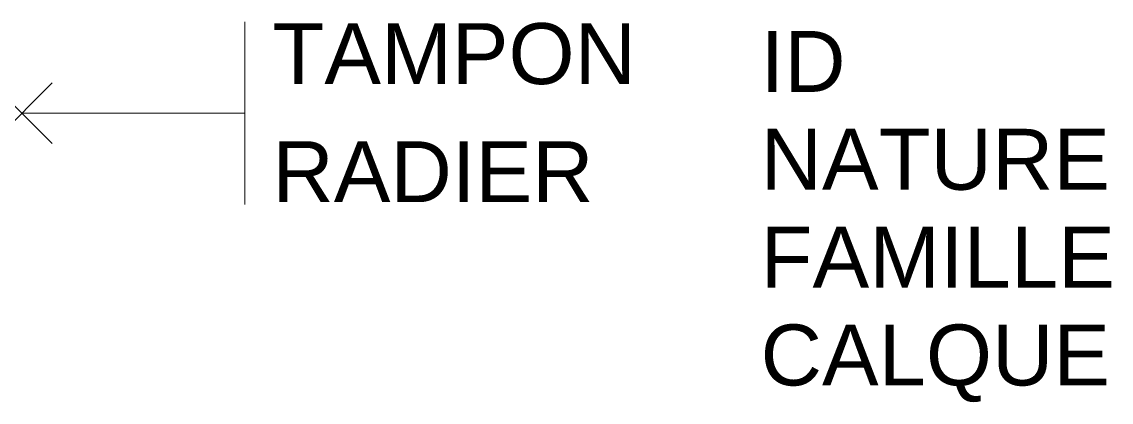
# Model space of a CAD drawing. Header units: metres. Extents: x 3162.12 to 3165.7, y 1873.73 to 1874.97.
import ezdxf
from ezdxf.enums import TextEntityAlignment as Align

# ---------------------------------------------------------------- set-up
doc = ezdxf.new("R2010")
doc.units = ezdxf.units.M
doc.header["$PDMODE"] = 3
doc.header["$PDSIZE"] = 0.1
doc.linetypes.add('Socle_Continu', pattern=[2.5, 2.5, 0])
doc.layers.add('EAUUS_SCI', color=7, linetype='Socle_Continu', lineweight=13, true_color=0x7f3f00)
doc.styles.add('Reseaux', font='arial.ttf')
doc.styles.get("Standard").update_dxf_attribs({"font": 'arial.ttf'})

msp = doc.modelspace()

# ---------------------------------------------------------------- linework, layer by layer
at = {"layer": 'EAUUS_SCI', "linetype": 'Socle_Continu'}
msp.add_line((3162.8523, 1874.6743), (3162.119, 1874.6743), dxfattribs=at)
at = {"layer": 'EAUUS_SCI', "linetype": 'Socle_Continu', "flags": 128}
msp.add_lwpolyline([(3162.8523, 1874.3743), (3162.8523, 1874.9743)], dxfattribs=at)
at = {"layer": 'EAUUS_SCI', "linetype": 'Socle_Continu'}
msp.add_point((3162.119, 1874.6743), dxfattribs=at)

# ---------------------------------------------------------------- texts
for tag, p in [('TAMPON', (3162.9427, 1874.8699)), ('RADIER', (3162.9427, 1874.4823))]:
    msp.add_attdef(tag, text='00.00', height=0.2, dxfattribs=at).set_placement(p, align=Align.MIDDLE_LEFT)
at = {"layer": 'EAUUS_SCI', "linetype": 'Socle_Continu', "style": 'Reseaux', "flags": 9}
for tag, p, s in [('ID', (3164.5473, 1874.7443), 'CP_0172'), ('NATURE', (3164.5473, 1874.423), 'Cote regard EU (tampon, radier)')]:
    msp.add_attdef(tag, p, s, height=0.2, dxfattribs=at)
at = {"layer": 'EAUUS_SCI', "linetype": 'Socle_Continu', "flags": 9}
for tag, p, s in [('FAMILLE', (3164.5473, 1874.1017), 'Eau usée'), ('CALQUE', (3164.5473, 1873.7805), 'EAUUS_PSI')]:
    msp.add_attdef(tag, p, s, height=0.2, dxfattribs=at)

doc.saveas('drawing.dxf')
